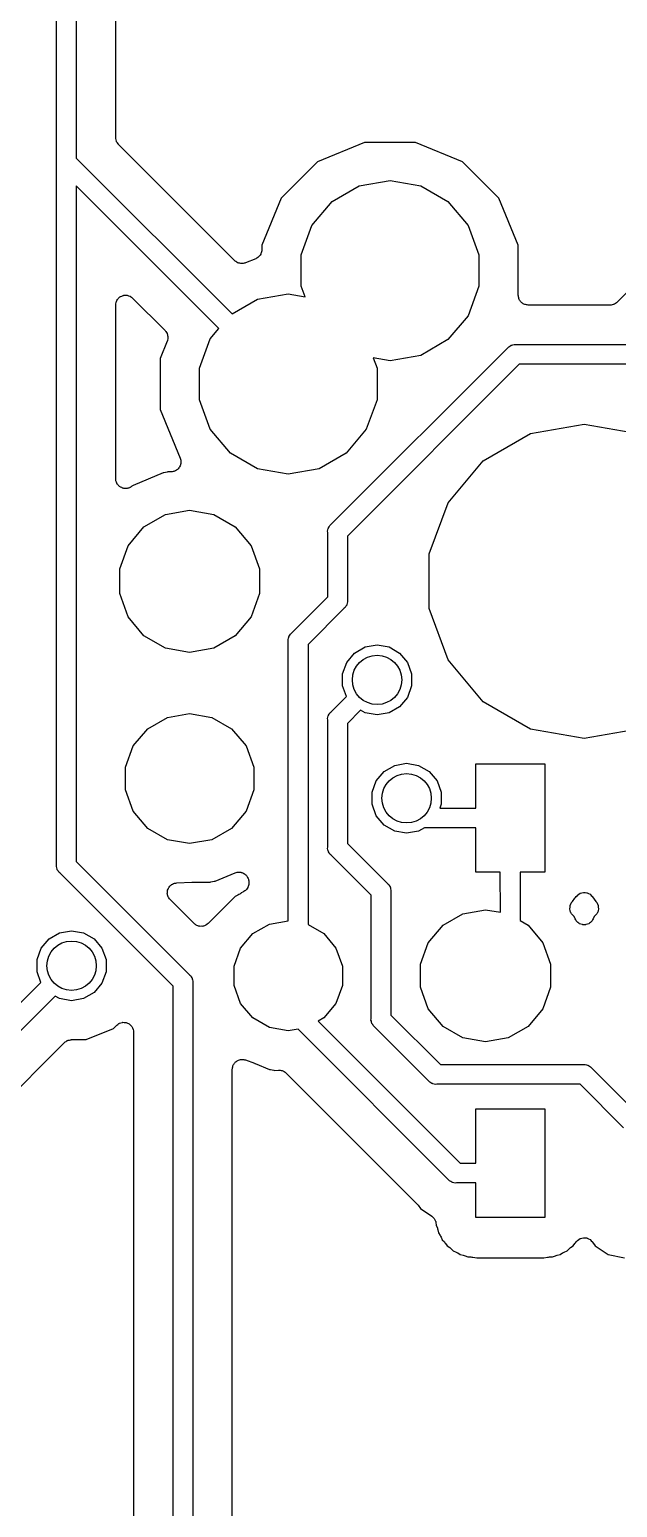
# Model space of a CAD drawing. Extents: x 240.1 to 314.9, y -176.2 to -102.8.
# Drawn here: x 279.88 to 287.45, y -141.47 to -122.44 of the extents above; entities that cross this region are included whole.
import ezdxf

# ---------------------------------------------------------------- set-up
doc = ezdxf.new("R2010")
doc.units = 0
doc.header["$MEASUREMENT"] = 0
doc.layers.add('BLACK', color=7, linetype='CONTINUOUS')

msp = doc.modelspace()

# ---------------------------------------------------------------- linework, layer by layer
at = {"layer": 'BLACK', "linetype": 'CONTINUOUS'}
for p, q in [((280.226, -123.899), (280.226, -117.589)), ((280.48, -117.589), (280.48, -124.09)), ((280.988, -123.827), (280.988, -120.48)), ((280.989, -123.833), (280.988, -123.827)), ((280.988, -123.838), (280.989, -123.833)), ((280.993, -123.854), (280.988, -123.838)), ((280.996, -123.871), (280.993, -123.854)), ((280.998, -123.876), (280.996, -123.871)), ((281, -123.881), (280.998, -123.876)), ((281.009, -123.895), (281, -123.881)), ((280.226, -124.137), (280.226, -123.899)), ((280.226, -123.899), (280.226, -123.899)), ((281.018, -123.909), (281.009, -123.895)), ((281.022, -123.913), (281.018, -123.909)), ((281.025, -123.917), (281.022, -123.913)), ((282.521, -125.413), (281.025, -123.917)), ((284.192, -123.889), (283.585, -124.14)), ((284.848, -123.889), (284.192, -123.889)), ((285.455, -124.14), (284.848, -123.889)), ((280.225, -124.154), (280.226, -124.137)), ((280.226, -124.16), (280.225, -124.154)), ((280.226, -133.196), (280.226, -124.16)), ((280.48, -124.09), (282.487, -126.098)), ((283.585, -124.14), (283.12, -124.605)), ((285.92, -124.605), (285.455, -124.14)), ((282.317, -126.286), (280.48, -124.45)), ((280.48, -124.45), (280.48, -133.149)), ((283.774, -124.651), (284.123, -124.449)), ((284.123, -124.449), (284.52, -124.379)), ((284.52, -124.379), (284.917, -124.449)), ((284.917, -124.449), (285.266, -124.651)), ((283.12, -124.605), (282.869, -125.212)), ((286.171, -125.212), (285.92, -124.605)), ((283.515, -124.96), (283.774, -124.651)), ((285.266, -124.651), (285.525, -124.96)), ((283.377, -125.338), (283.515, -124.96)), ((285.525, -124.96), (285.663, -125.338)), ((282.869, -125.212), (282.869, -125.269)), ((286.171, -125.857), (286.171, -125.212)), ((282.791, -125.387), (282.66, -125.441)), ((282.798, -125.382), (282.791, -125.387)), ((282.805, -125.379), (282.798, -125.382)), ((282.816, -125.37), (282.805, -125.379)), ((282.828, -125.363), (282.816, -125.37)), ((282.833, -125.356), (282.828, -125.363)), ((282.839, -125.351), (282.833, -125.356)), ((282.846, -125.339), (282.839, -125.351)), ((282.855, -125.328), (282.846, -125.339)), ((282.857, -125.32), (282.855, -125.328)), ((282.861, -125.313), (282.857, -125.32)), ((282.864, -125.299), (282.861, -125.313)), ((282.868, -125.286), (282.864, -125.299)), ((282.869, -125.269), (282.868, -125.278)), ((282.868, -125.278), (282.868, -125.286)), ((283.377, -125.742), (283.377, -125.338)), ((285.663, -125.338), (285.663, -125.742)), ((282.528, -125.418), (282.521, -125.413)), ((282.534, -125.424), (282.528, -125.418)), ((282.546, -125.431), (282.534, -125.424)), ((282.558, -125.439), (282.546, -125.431)), ((282.566, -125.441), (282.558, -125.439)), ((282.573, -125.445), (282.566, -125.441)), ((282.587, -125.446), (282.573, -125.445)), ((282.6, -125.45), (282.587, -125.446)), ((282.608, -125.449), (282.6, -125.45)), ((282.617, -125.45), (282.608, -125.449)), ((282.63, -125.447), (282.617, -125.45)), ((282.644, -125.446), (282.63, -125.447)), ((282.652, -125.443), (282.644, -125.446)), ((282.66, -125.441), (282.652, -125.443)), ((287.868, -125.524), (287.445, -125.947)), ((283.426, -125.878), (283.377, -125.742)), ((285.663, -125.742), (285.525, -126.12)), ((280.988, -125.983), (280.991, -125.966)), ((280.991, -125.966), (280.992, -125.95)), ((280.992, -125.95), (280.995, -125.945)), ((280.995, -125.945), (280.996, -125.939)), ((280.996, -125.939), (281.004, -125.925)), ((281.004, -125.925), (281.011, -125.91)), ((281.011, -125.91), (281.015, -125.906)), ((281.015, -125.906), (281.018, -125.901)), ((281.018, -125.901), (281.03, -125.89)), ((281.03, -125.89), (281.042, -125.879)), ((281.042, -125.879), (281.047, -125.876)), ((281.047, -125.876), (281.051, -125.873)), ((281.051, -125.873), (281.067, -125.867)), ((281.067, -125.867), (281.082, -125.86)), ((281.082, -125.86), (281.088, -125.859)), ((281.088, -125.859), (281.093, -125.858)), ((281.093, -125.858), (281.11, -125.858)), ((281.11, -125.858), (281.126, -125.856)), ((281.126, -125.856), (281.131, -125.858)), ((281.131, -125.858), (281.137, -125.858)), ((281.137, -125.858), (281.153, -125.863)), ((281.153, -125.863), (281.169, -125.868)), ((281.169, -125.868), (281.173, -125.871)), ((281.173, -125.871), (281.178, -125.873)), ((281.178, -125.873), (281.191, -125.883)), ((281.191, -125.883), (281.205, -125.893)), ((281.205, -125.893), (281.623, -126.311)), ((282.487, -126.098), (282.813, -125.909)), ((282.813, -125.909), (283.21, -125.839)), ((283.21, -125.839), (283.426, -125.878)), ((286.173, -125.868), (286.171, -125.857)), ((286.173, -125.879), (286.173, -125.868)), ((286.177, -125.889), (286.173, -125.879)), ((286.179, -125.9), (286.177, -125.889)), ((286.184, -125.91), (286.179, -125.9)), ((286.188, -125.92), (286.184, -125.91)), ((286.195, -125.929), (286.188, -125.92)), ((286.201, -125.939), (286.195, -125.929)), ((286.209, -125.946), (286.201, -125.939)), ((286.216, -125.954), (286.209, -125.946)), ((286.226, -125.96), (286.216, -125.954)), ((286.234, -125.967), (286.226, -125.96)), ((286.245, -125.971), (286.234, -125.967)), ((286.255, -125.976), (286.245, -125.971)), ((287.404, -125.974), (287.399, -125.976)), ((287.409, -125.972), (287.404, -125.974)), ((287.423, -125.963), (287.409, -125.972)), ((287.437, -125.954), (287.423, -125.963)), ((287.441, -125.95), (287.437, -125.954)), ((287.445, -125.947), (287.441, -125.95)), ((280.988, -128.219), (280.988, -125.983)), ((285.525, -126.12), (285.266, -126.429)), ((286.266, -125.978), (286.255, -125.976)), ((286.276, -125.982), (286.266, -125.978)), ((286.287, -125.982), (286.276, -125.982)), ((286.298, -125.984), (286.287, -125.982)), ((287.355, -125.984), (286.298, -125.984)), ((287.361, -125.983), (287.355, -125.984)), ((287.366, -125.984), (287.361, -125.983)), ((287.382, -125.979), (287.366, -125.984)), ((287.399, -125.976), (287.382, -125.979)), ((281.623, -126.311), (281.628, -126.318)), ((281.628, -126.318), (281.634, -126.324)), ((281.634, -126.324), (281.641, -126.336)), ((281.641, -126.336), (281.649, -126.348)), ((281.649, -126.348), (281.651, -126.356)), ((282.205, -126.42), (282.317, -126.286)), ((281.651, -126.45), (281.559, -126.672)), ((281.651, -126.356), (281.655, -126.363)), ((281.653, -126.442), (281.651, -126.45)), ((281.656, -126.434), (281.653, -126.442)), ((281.655, -126.363), (281.656, -126.377)), ((281.656, -126.377), (281.66, -126.39)), ((281.657, -126.42), (281.656, -126.434)), ((281.66, -126.407), (281.657, -126.42)), ((281.66, -126.39), (281.659, -126.398)), ((281.659, -126.398), (281.66, -126.407)), ((282.067, -126.798), (282.205, -126.42)), ((283.759, -128.811), (286.037, -126.533)), ((285.266, -126.429), (284.917, -126.631)), ((286.037, -126.533), (286.048, -126.52)), ((286.048, -126.52), (286.063, -126.512)), ((286.063, -126.512), (286.076, -126.502)), ((286.076, -126.502), (286.082, -126.501)), ((286.082, -126.501), (286.087, -126.498)), ((286.087, -126.498), (286.103, -126.495)), ((286.103, -126.495), (286.12, -126.491)), ((286.12, -126.491), (286.137, -126.492)), ((286.137, -126.492), (287.618, -126.492)), ((281.559, -126.672), (281.559, -127.328)), ((284.52, -126.701), (284.303, -126.662)), ((284.303, -126.662), (284.353, -126.798)), ((284.917, -126.631), (284.52, -126.701)), ((282.067, -127.202), (282.067, -126.798)), ((286.184, -126.746), (283.972, -128.958)), ((284.353, -126.798), (284.353, -127.202)), ((287.665, -126.746), (286.184, -126.746)), ((282.205, -127.58), (282.067, -127.202)), ((284.353, -127.202), (284.215, -127.58)), ((281.559, -127.328), (281.819, -127.955)), ((282.464, -127.889), (282.205, -127.58)), ((284.215, -127.58), (283.956, -127.889)), ((285.719, -127.989), (286.328, -127.637)), ((286.328, -127.637), (287.02, -127.515)), ((287.02, -127.515), (287.712, -127.637)), ((281.811, -128.068), (281.806, -128.074)), ((281.816, -128.055), (281.811, -128.068)), ((281.823, -128.042), (281.816, -128.055)), ((281.819, -127.955), (281.822, -127.969)), ((281.822, -127.969), (281.826, -127.982)), ((281.824, -128.034), (281.823, -128.042)), ((281.826, -128.026), (281.824, -128.034)), ((281.826, -127.982), (281.826, -127.99)), ((281.826, -127.99), (281.828, -127.999)), ((281.828, -127.999), (281.826, -128.012)), ((281.826, -128.012), (281.826, -128.026)), ((282.813, -128.091), (282.464, -127.889)), ((283.956, -127.889), (283.607, -128.091)), ((285.267, -128.528), (285.719, -127.989)), ((280.99, -128.233), (280.988, -128.219)), ((280.991, -128.247), (280.99, -128.233)), ((280.994, -128.254), (280.991, -128.247)), ((280.996, -128.263), (280.994, -128.254)), ((281.598, -128.144), (281.211, -128.305)), ((281.609, -128.144), (281.598, -128.144)), ((281.63, -128.139), (281.609, -128.144)), ((281.609, -128.144), (281.609, -128.144)), ((281.609, -128.144), (281.609, -128.144)), ((281.652, -128.134), (281.63, -128.139)), ((281.66, -128.131), (281.652, -128.134)), ((281.652, -128.134), (281.652, -128.134)), ((281.652, -128.134), (281.652, -128.134)), ((281.701, -128.131), (281.66, -128.131)), ((281.715, -128.129), (281.701, -128.131)), ((281.729, -128.128), (281.715, -128.129)), ((281.737, -128.125), (281.729, -128.128)), ((281.745, -128.123), (281.737, -128.125)), ((281.757, -128.117), (281.745, -128.123)), ((281.77, -128.111), (281.757, -128.117)), ((281.776, -128.106), (281.77, -128.111)), ((281.783, -128.101), (281.776, -128.106)), ((281.792, -128.091), (281.783, -128.101)), ((281.802, -128.081), (281.792, -128.091)), ((281.806, -128.074), (281.802, -128.081)), ((283.21, -128.161), (282.813, -128.091)), ((283.607, -128.091), (283.21, -128.161)), ((281.003, -128.275), (280.996, -128.263)), ((281.008, -128.288), (281.003, -128.275)), ((281.014, -128.294), (281.008, -128.288)), ((281.018, -128.301), (281.014, -128.294)), ((281.028, -128.31), (281.018, -128.301)), ((281.038, -128.32), (281.028, -128.31)), ((281.045, -128.324), (281.038, -128.32)), ((281.051, -128.329), (281.045, -128.324)), ((281.065, -128.334), (281.051, -128.329)), ((281.077, -128.34), (281.065, -128.334)), ((281.085, -128.341), (281.077, -128.34)), ((281.093, -128.344), (281.085, -128.341)), ((281.107, -128.344), (281.093, -128.344)), ((281.121, -128.346), (281.107, -128.344)), ((281.129, -128.344), (281.121, -128.346)), ((281.137, -128.344), (281.129, -128.344)), ((281.145, -128.342), (281.137, -128.344)), ((281.151, -128.339), (281.145, -128.342)), ((281.145, -128.342), (281.145, -128.342)), ((281.164, -128.337), (281.151, -128.339)), ((281.169, -128.334), (281.164, -128.337)), ((281.175, -128.331), (281.169, -128.334)), ((281.178, -128.329), (281.175, -128.331)), ((281.18, -128.328), (281.178, -128.329)), ((281.187, -128.325), (281.18, -128.328)), ((281.196, -128.317), (281.187, -128.325)), ((281.206, -128.311), (281.196, -128.317)), ((281.211, -128.305), (281.206, -128.311)), ((281.627, -128.68), (281.94, -128.625)), ((281.94, -128.625), (282.253, -128.68)), ((285.026, -129.188), (285.267, -128.528)), ((281.352, -128.839), (281.627, -128.68)), ((282.253, -128.68), (282.528, -128.839)), ((283.738, -128.837), (283.746, -128.822)), ((283.746, -128.822), (283.759, -128.811)), ((281.148, -129.083), (281.352, -128.839)), ((282.528, -128.839), (282.732, -129.083)), ((283.717, -128.894), (283.721, -128.877)), ((283.718, -128.911), (283.717, -128.894)), ((283.718, -129.741), (283.718, -128.911)), ((283.721, -128.877), (283.724, -128.861)), ((283.724, -128.861), (283.727, -128.856)), ((283.727, -128.856), (283.728, -128.85)), ((283.728, -128.85), (283.738, -128.837)), ((283.972, -128.958), (283.972, -129.788)), ((281.039, -129.381), (281.148, -129.083)), ((282.732, -129.083), (282.841, -129.381)), ((285.026, -129.892), (285.026, -129.188)), ((281.039, -129.699), (281.039, -129.381)), ((282.841, -129.381), (282.841, -129.699)), ((281.148, -129.997), (281.039, -129.699)), ((282.841, -129.699), (282.732, -129.997)), ((283.251, -130.208), (283.718, -129.741)), ((283.931, -129.888), (283.464, -130.355)), ((283.944, -129.877), (283.931, -129.888)), ((283.952, -129.862), (283.944, -129.877)), ((283.962, -129.849), (283.952, -129.862)), ((283.963, -129.843), (283.962, -129.849)), ((283.966, -129.838), (283.963, -129.843)), ((283.969, -129.822), (283.966, -129.838)), ((283.973, -129.805), (283.969, -129.822)), ((283.972, -129.788), (283.973, -129.805)), ((285.267, -130.552), (285.026, -129.892)), ((281.352, -130.241), (281.148, -129.997)), ((282.732, -129.997), (282.528, -130.241)), ((281.627, -130.4), (281.352, -130.241)), ((282.528, -130.241), (282.253, -130.4)), ((283.209, -130.291), (283.213, -130.274)), ((283.21, -130.308), (283.209, -130.291)), ((283.21, -133.911), (283.21, -130.308)), ((283.213, -130.274), (283.216, -130.258)), ((283.216, -130.258), (283.219, -130.253)), ((283.219, -130.253), (283.22, -130.248)), ((283.22, -130.248), (283.23, -130.234)), ((283.23, -130.234), (283.238, -130.219)), ((283.238, -130.219), (283.251, -130.208)), ((281.94, -130.455), (281.627, -130.4)), ((282.253, -130.4), (281.94, -130.455)), ((283.464, -130.355), (283.464, -133.96)), ((283.962, -130.584), (284.063, -130.464)), ((284.063, -130.464), (284.199, -130.386)), ((284.199, -130.386), (284.353, -130.359)), ((284.353, -130.359), (284.507, -130.386)), ((284.507, -130.386), (284.643, -130.464)), ((284.643, -130.464), (284.744, -130.584)), ((283.909, -130.732), (283.962, -130.584)), ((283.909, -130.888), (283.909, -130.732)), ((284.744, -130.584), (284.798, -130.732)), ((284.798, -130.732), (284.798, -130.888)), ((285.719, -131.091), (285.267, -130.552)), ((283.958, -131.025), (283.909, -130.888)), ((284.798, -130.888), (284.744, -131.036)), ((283.759, -131.224), (283.958, -131.025)), ((284.744, -131.036), (284.643, -131.156)), ((286.328, -131.443), (285.719, -131.091)), ((281.401, -131.438), (281.653, -131.292)), ((281.653, -131.292), (281.94, -131.242)), ((281.94, -131.242), (282.227, -131.292)), ((282.227, -131.292), (282.479, -131.438)), ((283.717, -131.307), (283.721, -131.29)), ((283.721, -131.29), (283.724, -131.274)), ((283.724, -131.274), (283.727, -131.269)), ((283.727, -131.269), (283.728, -131.263)), ((283.728, -131.263), (283.738, -131.25)), ((283.738, -131.25), (283.746, -131.235)), ((283.746, -131.235), (283.759, -131.224)), ((284.141, -131.201), (283.972, -131.371)), ((284.199, -131.234), (284.141, -131.201)), ((284.353, -131.261), (284.199, -131.234)), ((284.507, -131.234), (284.353, -131.261)), ((284.643, -131.156), (284.507, -131.234)), ((281.214, -131.661), (281.401, -131.438)), ((282.479, -131.438), (282.666, -131.661)), ((283.718, -131.324), (283.717, -131.307)), ((283.718, -132.963), (283.718, -131.324)), ((283.972, -131.371), (283.972, -132.916)), ((287.02, -131.565), (286.328, -131.443)), ((287.712, -131.443), (287.02, -131.565)), ((281.114, -131.934), (281.214, -131.661)), ((282.666, -131.661), (282.765, -131.934)), ((281.114, -132.226), (281.114, -131.934)), ((282.765, -131.934), (282.765, -132.226)), ((284.343, -132.108), (284.444, -131.988)), ((284.444, -131.988), (284.58, -131.91)), ((284.58, -131.91), (284.734, -131.883)), ((284.734, -131.883), (284.888, -131.91)), ((284.888, -131.91), (285.024, -131.988)), ((285.024, -131.988), (285.125, -132.108)), ((285.623, -132.461), (285.623, -131.889)), ((285.623, -131.889), (286.512, -131.889)), ((286.512, -131.889), (286.512, -133.286)), ((281.214, -132.499), (281.114, -132.226)), ((282.765, -132.226), (282.666, -132.499)), ((284.289, -132.256), (284.343, -132.108)), ((285.125, -132.108), (285.178, -132.256)), ((284.289, -132.412), (284.289, -132.256)), ((284.343, -132.56), (284.289, -132.412)), ((285.178, -132.412), (285.161, -132.461)), ((285.178, -132.256), (285.178, -132.412)), ((281.401, -132.722), (281.214, -132.499)), ((282.666, -132.499), (282.479, -132.722)), ((284.444, -132.68), (284.343, -132.56)), ((285.161, -132.461), (285.623, -132.461)), ((281.653, -132.868), (281.401, -132.722)), ((282.479, -132.722), (282.227, -132.868)), ((284.58, -132.758), (284.444, -132.68)), ((284.734, -132.785), (284.58, -132.758)), ((284.888, -132.758), (284.734, -132.785)), ((284.966, -132.713), (284.888, -132.758)), ((284.977, -132.716), (284.966, -132.713)), ((284.994, -132.715), (284.977, -132.716)), ((285.623, -132.715), (284.994, -132.715)), ((285.623, -133.286), (285.623, -132.715)), ((281.94, -132.918), (281.653, -132.868)), ((282.227, -132.868), (281.94, -132.918)), ((283.717, -132.98), (283.718, -132.963)), ((283.721, -132.997), (283.717, -132.98)), ((283.724, -133.013), (283.721, -132.997)), ((283.727, -133.018), (283.724, -133.013)), ((283.972, -132.916), (284.49, -133.434)), ((280.225, -133.212), (280.226, -133.196)), ((280.48, -133.149), (281.939, -134.608)), ((283.728, -133.023), (283.727, -133.018)), ((283.738, -133.037), (283.728, -133.023)), ((283.746, -133.052), (283.738, -133.037)), ((283.759, -133.063), (283.746, -133.052)), ((284.277, -133.58), (283.759, -133.063)), ((280.229, -133.229), (280.225, -133.212)), ((280.232, -133.245), (280.229, -133.229)), ((280.235, -133.25), (280.232, -133.245)), ((280.236, -133.256), (280.235, -133.25)), ((280.246, -133.27), (280.236, -133.256)), ((280.254, -133.284), (280.246, -133.27)), ((280.267, -133.295), (280.254, -133.284)), ((281.726, -134.754), (280.267, -133.295)), ((282.269, -133.4), (282.526, -133.293)), ((282.526, -133.293), (282.54, -133.29)), ((282.54, -133.29), (282.553, -133.286)), ((282.553, -133.286), (282.561, -133.286)), ((282.561, -133.286), (282.569, -133.284)), ((282.569, -133.284), (282.583, -133.286)), ((282.583, -133.286), (282.597, -133.286)), ((282.597, -133.286), (282.605, -133.288)), ((282.605, -133.288), (282.613, -133.29)), ((282.613, -133.29), (282.625, -133.296)), ((282.625, -133.296), (282.638, -133.301)), ((282.638, -133.301), (282.645, -133.306)), ((282.645, -133.306), (282.652, -133.31)), ((282.652, -133.31), (282.662, -133.32)), ((282.662, -133.32), (282.672, -133.329)), ((282.672, -133.329), (282.676, -133.336)), ((282.676, -133.336), (282.682, -133.342)), ((282.682, -133.342), (282.687, -133.355)), ((282.687, -133.355), (282.694, -133.367)), ((282.694, -133.367), (282.696, -133.375)), ((282.696, -133.375), (282.699, -133.383)), ((282.699, -133.383), (282.7, -133.397)), ((285.94, -133.286), (285.623, -133.286)), ((285.941, -133.802), (285.94, -133.286)), ((286.512, -133.286), (286.195, -133.286)), ((286.195, -133.286), (286.195, -133.909)), ((281.652, -133.561), (281.654, -133.547)), ((281.655, -133.569), (281.652, -133.561)), ((281.653, -133.533), (281.655, -133.525)), ((281.654, -133.547), (281.653, -133.533)), ((281.655, -133.525), (281.656, -133.517)), ((281.655, -133.577), (281.655, -133.569)), ((281.66, -133.59), (281.655, -133.577)), ((281.656, -133.517), (281.662, -133.504)), ((281.662, -133.504), (281.666, -133.491)), ((281.666, -133.491), (281.671, -133.484)), ((281.671, -133.484), (281.675, -133.477)), ((281.675, -133.477), (281.685, -133.467)), ((281.685, -133.467), (281.693, -133.456)), ((281.693, -133.456), (281.7, -133.451)), ((281.7, -133.451), (281.706, -133.445)), ((281.706, -133.445), (281.718, -133.44)), ((281.718, -133.44), (281.73, -133.432)), ((281.73, -133.432), (281.738, -133.43)), ((281.738, -133.43), (281.746, -133.427)), ((281.746, -133.427), (281.76, -133.426)), ((281.76, -133.426), (281.773, -133.423)), ((281.773, -133.423), (281.968, -133.414)), ((281.968, -133.414), (281.971, -133.414)), ((281.971, -133.414), (281.974, -133.413)), ((281.974, -133.413), (282.205, -133.413)), ((282.205, -133.413), (282.214, -133.41)), ((282.214, -133.41), (282.236, -133.405)), ((282.236, -133.405), (282.257, -133.4)), ((282.257, -133.4), (282.269, -133.4)), ((282.562, -133.583), (282.527, -133.597)), ((282.574, -133.575), (282.562, -133.583)), ((282.587, -133.569), (282.574, -133.575)), ((282.592, -133.563), (282.587, -133.569)), ((282.599, -133.559), (282.592, -133.563)), ((282.605, -133.551), (282.599, -133.559)), ((282.624, -133.544), (282.605, -133.551)), ((282.631, -133.539), (282.624, -133.544)), ((282.638, -133.536), (282.631, -133.539)), ((282.649, -133.527), (282.638, -133.536)), ((282.661, -133.52), (282.649, -133.527)), ((282.666, -133.513), (282.661, -133.52)), ((282.672, -133.508), (282.666, -133.513)), ((282.679, -133.496), (282.672, -133.508)), ((282.688, -133.485), (282.679, -133.496)), ((282.69, -133.477), (282.688, -133.485)), ((282.694, -133.47), (282.69, -133.477)), ((282.697, -133.456), (282.694, -133.47)), ((282.701, -133.443), (282.697, -133.456)), ((282.7, -133.397), (282.702, -133.411)), ((282.702, -133.426), (282.701, -133.434)), ((282.701, -133.434), (282.701, -133.443)), ((282.702, -133.411), (282.702, -133.426)), ((284.277, -135.173), (284.277, -133.58)), ((284.49, -133.434), (284.503, -133.445)), ((284.503, -133.445), (284.511, -133.459)), ((284.511, -133.459), (284.521, -133.473)), ((284.521, -133.473), (284.522, -133.479)), ((284.522, -133.479), (284.525, -133.484)), ((284.525, -133.484), (284.528, -133.5)), ((284.528, -133.5), (284.532, -133.517)), ((284.532, -133.517), (284.531, -133.533)), ((284.531, -133.533), (284.531, -135.126)), ((286.915, -133.601), (286.933, -133.584)), ((286.933, -133.584), (286.934, -133.583)), ((286.934, -133.583), (286.935, -133.582)), ((286.935, -133.582), (286.952, -133.57)), ((286.952, -133.57), (286.969, -133.558)), ((286.969, -133.558), (286.971, -133.558)), ((286.971, -133.558), (286.972, -133.557)), ((286.972, -133.557), (286.992, -133.552)), ((286.992, -133.552), (287.012, -133.547)), ((287.012, -133.547), (287.013, -133.547)), ((287.013, -133.547), (287.015, -133.547)), ((287.015, -133.547), (287.035, -133.549)), ((287.035, -133.549), (287.056, -133.551)), ((287.056, -133.551), (287.057, -133.552)), ((287.057, -133.552), (287.058, -133.552)), ((287.058, -133.552), (287.077, -133.561)), ((287.077, -133.561), (287.096, -133.57)), ((287.096, -133.57), (287.097, -133.571)), ((287.097, -133.571), (287.098, -133.571)), ((287.098, -133.571), (287.112, -133.586)), ((287.112, -133.586), (287.127, -133.601)), ((281.664, -133.603), (281.66, -133.59)), ((281.669, -133.61), (281.664, -133.603)), ((281.672, -133.618), (281.669, -133.61)), ((281.681, -133.628), (281.672, -133.618)), ((281.689, -133.639), (281.681, -133.628)), ((281.997, -133.947), (281.689, -133.639)), ((282.527, -133.597), (282.177, -133.947)), ((285.459, -133.82), (285.75, -133.769)), ((285.75, -133.769), (285.941, -133.802)), ((286.836, -133.757), (286.838, -133.737)), ((286.836, -133.759), (286.836, -133.757)), ((286.836, -133.76), (286.836, -133.759)), ((286.841, -133.78), (286.836, -133.76)), ((286.838, -133.737), (286.84, -133.716)), ((286.84, -133.715), (286.841, -133.714)), ((286.84, -133.716), (286.84, -133.715)), ((286.841, -133.714), (286.85, -133.695)), ((286.85, -133.695), (286.859, -133.676)), ((286.859, -133.676), (286.86, -133.675)), ((286.86, -133.674), (286.871, -133.664)), ((286.86, -133.675), (286.86, -133.674)), ((286.871, -133.664), (286.9, -133.621)), ((286.9, -133.621), (286.908, -133.612)), ((286.908, -133.612), (286.915, -133.601)), ((287.127, -133.601), (287.128, -133.602)), ((287.128, -133.602), (287.129, -133.603)), ((287.129, -133.603), (287.169, -133.664)), ((287.169, -133.664), (287.18, -133.674)), ((287.18, -133.674), (287.18, -133.675)), ((287.18, -133.675), (287.181, -133.676)), ((287.181, -133.676), (287.19, -133.695)), ((287.19, -133.695), (287.199, -133.714)), ((287.199, -133.714), (287.2, -133.715)), ((287.204, -133.76), (287.199, -133.78)), ((287.2, -133.715), (287.2, -133.716)), ((287.2, -133.716), (287.202, -133.737)), ((287.202, -133.737), (287.204, -133.757)), ((287.204, -133.757), (287.204, -133.759)), ((287.204, -133.759), (287.204, -133.76)), ((282.006, -133.954), (281.997, -133.947)), ((282.014, -133.961), (282.006, -133.954)), ((282.024, -133.966), (282.014, -133.961)), ((282.033, -133.972), (282.024, -133.966)), ((282.15, -133.966), (282.14, -133.972)), ((282.16, -133.961), (282.15, -133.966)), ((282.167, -133.954), (282.16, -133.961)), ((282.177, -133.947), (282.167, -133.954)), ((282.754, -134.077), (282.967, -133.953)), ((282.967, -133.953), (283.21, -133.911)), ((283.464, -133.96), (283.666, -134.077)), ((285.203, -133.968), (285.459, -133.82)), ((286.195, -133.909), (286.297, -133.968)), ((286.846, -133.8), (286.841, -133.78)), ((286.847, -133.801), (286.846, -133.8)), ((286.847, -133.803), (286.847, -133.801)), ((286.859, -133.82), (286.847, -133.803)), ((286.871, -133.837), (286.859, -133.82)), ((286.872, -133.838), (286.871, -133.837)), ((286.873, -133.839), (286.872, -133.838)), ((286.891, -133.857), (286.873, -133.839)), ((286.903, -133.885), (286.891, -133.857)), ((286.912, -133.899), (286.903, -133.885)), ((286.919, -133.914), (286.912, -133.899)), ((286.923, -133.917), (286.919, -133.914)), ((286.926, -133.922), (286.923, -133.917)), ((286.94, -133.932), (286.926, -133.922)), ((286.952, -133.944), (286.94, -133.932)), ((286.957, -133.946), (286.952, -133.944)), ((286.961, -133.949), (286.957, -133.946)), ((286.977, -133.954), (286.961, -133.949)), ((286.993, -133.96), (286.977, -133.954)), ((286.998, -133.961), (286.993, -133.96)), ((287.003, -133.962), (286.998, -133.961)), ((287.02, -133.962), (287.003, -133.962)), ((287.037, -133.962), (287.02, -133.962)), ((287.042, -133.961), (287.037, -133.962)), ((287.047, -133.96), (287.042, -133.961)), ((287.063, -133.954), (287.047, -133.96)), ((287.079, -133.949), (287.063, -133.954)), ((287.083, -133.946), (287.079, -133.949)), ((287.088, -133.944), (287.083, -133.946)), ((287.1, -133.932), (287.088, -133.944)), ((287.114, -133.922), (287.1, -133.932)), ((287.117, -133.917), (287.114, -133.922)), ((287.121, -133.914), (287.117, -133.917)), ((287.128, -133.899), (287.121, -133.914)), ((287.137, -133.885), (287.128, -133.899)), ((287.149, -133.857), (287.137, -133.885)), ((287.167, -133.839), (287.149, -133.857)), ((287.168, -133.838), (287.167, -133.839)), ((287.169, -133.837), (287.168, -133.838)), ((287.181, -133.82), (287.169, -133.837)), ((287.193, -133.803), (287.181, -133.82)), ((287.194, -133.8), (287.193, -133.801)), ((287.193, -133.801), (287.193, -133.803)), ((287.199, -133.78), (287.194, -133.8)), ((280.029, -134.264), (280.13, -134.144)), ((280.13, -134.144), (280.266, -134.066)), ((280.266, -134.066), (280.42, -134.039)), ((280.42, -134.039), (280.574, -134.066)), ((280.574, -134.066), (280.71, -134.144)), ((280.71, -134.144), (280.811, -134.264)), ((282.044, -133.975), (282.033, -133.972)), ((282.054, -133.98), (282.044, -133.975)), ((282.065, -133.981), (282.054, -133.98)), ((282.076, -133.984), (282.065, -133.981)), ((282.087, -133.983), (282.076, -133.984)), ((282.098, -133.984), (282.087, -133.983)), ((282.109, -133.981), (282.098, -133.984)), ((282.12, -133.98), (282.109, -133.981)), ((282.13, -133.975), (282.12, -133.98)), ((282.14, -133.972), (282.13, -133.975)), ((282.596, -134.265), (282.754, -134.077)), ((283.666, -134.077), (283.824, -134.265)), ((285.013, -134.194), (285.203, -133.968)), ((286.297, -133.968), (286.487, -134.194)), ((279.976, -134.412), (280.029, -134.264)), ((280.811, -134.264), (280.864, -134.412)), ((282.512, -134.497), (282.596, -134.265)), ((283.824, -134.265), (283.909, -134.497)), ((284.912, -134.472), (285.013, -134.194)), ((286.487, -134.194), (286.588, -134.472)), ((279.976, -134.568), (279.976, -134.412)), ((280.864, -134.412), (280.864, -134.568)), ((282.512, -134.743), (282.512, -134.497)), ((283.909, -134.497), (283.909, -134.743)), ((284.912, -134.768), (284.912, -134.472)), ((286.588, -134.472), (286.588, -134.768)), ((278.107, -136.623), (280.025, -134.705)), ((280.025, -134.705), (279.976, -134.568)), ((280.811, -134.716), (280.71, -134.836)), ((280.864, -134.568), (280.811, -134.716)), ((281.939, -134.608), (281.952, -134.618)), ((281.952, -134.618), (281.96, -134.633)), ((281.96, -134.633), (281.97, -134.647)), ((281.97, -134.647), (281.971, -134.652)), ((281.971, -134.652), (281.974, -134.657)), ((281.974, -134.657), (281.977, -134.674)), ((281.977, -134.674), (281.981, -134.69)), ((281.981, -134.69), (281.98, -134.707)), ((281.98, -134.707), (281.98, -144.64)), ((280.208, -134.881), (278.266, -136.824)), ((280.266, -134.914), (280.208, -134.881)), ((280.42, -134.941), (280.266, -134.914)), ((280.574, -134.914), (280.42, -134.941)), ((280.71, -134.836), (280.574, -134.914)), ((281.726, -144.687), (281.726, -134.754)), ((282.596, -134.975), (282.512, -134.743)), ((283.909, -134.743), (283.824, -134.975)), ((285.013, -135.046), (284.912, -134.768)), ((286.588, -134.768), (286.487, -135.046)), ((282.754, -135.163), (282.596, -134.975)), ((283.824, -134.975), (283.666, -135.163)), ((285.203, -135.272), (285.013, -135.046)), ((286.487, -135.046), (286.297, -135.272)), ((280.609, -135.442), (280.96, -135.297)), ((280.96, -135.297), (281.001, -135.256)), ((281.001, -135.256), (281.015, -135.246)), ((281.015, -135.246), (281.027, -135.236)), ((281.027, -135.236), (281.033, -135.234)), ((281.033, -135.234), (281.037, -135.231)), ((281.037, -135.231), (281.053, -135.226)), ((281.053, -135.226), (281.069, -135.221)), ((281.069, -135.221), (281.075, -135.221)), ((281.075, -135.221), (281.08, -135.219)), ((281.08, -135.219), (281.096, -135.221)), ((281.096, -135.221), (281.113, -135.221)), ((281.113, -135.221), (281.118, -135.222)), ((281.118, -135.222), (281.124, -135.223)), ((281.124, -135.223), (281.139, -135.23)), ((281.139, -135.23), (281.154, -135.236)), ((281.154, -135.236), (281.159, -135.239)), ((281.159, -135.239), (281.164, -135.242)), ((281.164, -135.242), (281.176, -135.253)), ((281.176, -135.253), (281.188, -135.264)), ((281.188, -135.264), (281.191, -135.269)), ((281.191, -135.269), (281.195, -135.273)), ((281.195, -135.273), (281.202, -135.288)), ((281.202, -135.288), (281.21, -135.302)), ((282.967, -135.286), (282.754, -135.163)), ((283.21, -135.329), (282.967, -135.286)), ((283.666, -135.163), (283.594, -135.205)), ((283.594, -135.205), (285.422, -137.033)), ((284.275, -135.19), (284.277, -135.173)), ((284.28, -135.206), (284.275, -135.19)), ((284.283, -135.223), (284.28, -135.206)), ((284.285, -135.228), (284.283, -135.223)), ((284.287, -135.233), (284.285, -135.228)), ((284.297, -135.247), (284.287, -135.233)), ((284.305, -135.262), (284.297, -135.247)), ((284.318, -135.273), (284.305, -135.262)), ((285.021, -135.976), (284.318, -135.273)), ((284.531, -135.126), (285.168, -135.763)), ((285.459, -135.42), (285.203, -135.272)), ((286.297, -135.272), (286.041, -135.42)), ((278.843, -136.965), (280.328, -135.48)), ((280.328, -135.48), (280.333, -135.476)), ((280.333, -135.476), (280.336, -135.472)), ((280.336, -135.472), (280.351, -135.464)), ((280.351, -135.464), (280.364, -135.454)), ((280.364, -135.454), (280.37, -135.453)), ((280.37, -135.453), (280.375, -135.45)), ((280.375, -135.45), (280.391, -135.447)), ((280.391, -135.447), (280.407, -135.443)), ((280.407, -135.443), (280.413, -135.443)), ((280.413, -135.443), (280.418, -135.442)), ((280.418, -135.442), (280.609, -135.442)), ((281.21, -135.302), (281.211, -135.308)), ((281.211, -135.308), (281.214, -135.313)), ((281.214, -135.313), (281.215, -135.329)), ((281.215, -135.329), (281.218, -135.346)), ((281.218, -135.346), (281.218, -144.618)), ((283.336, -135.307), (283.21, -135.329)), ((285.275, -137.246), (283.336, -135.307)), ((285.75, -135.471), (285.459, -135.42)), ((286.041, -135.42), (285.75, -135.471)), ((282.488, -135.824), (282.49, -135.814)), ((282.488, -144.372), (282.488, -135.824)), ((282.49, -135.804), (282.494, -135.792)), ((282.49, -135.814), (282.49, -135.804)), ((282.494, -135.792), (282.496, -135.781)), ((282.496, -135.781), (282.501, -135.772)), ((282.501, -135.772), (282.504, -135.762)), ((282.504, -135.762), (282.512, -135.753)), ((282.512, -135.753), (282.518, -135.743)), ((282.518, -135.743), (282.526, -135.736)), ((282.526, -135.736), (282.532, -135.728)), ((282.532, -135.728), (282.542, -135.722)), ((282.542, -135.722), (282.551, -135.714)), ((282.551, -135.714), (282.561, -135.711)), ((282.561, -135.711), (282.57, -135.705)), ((282.57, -135.705), (282.582, -135.703)), ((282.582, -135.703), (282.593, -135.699)), ((282.593, -135.699), (282.603, -135.699)), ((282.603, -135.699), (282.614, -135.697)), ((282.614, -135.697), (282.625, -135.699)), ((282.625, -135.699), (282.637, -135.699)), ((282.637, -135.699), (282.647, -135.703)), ((282.647, -135.703), (282.657, -135.704)), ((282.657, -135.704), (282.775, -135.746)), ((282.775, -135.746), (282.778, -135.748)), ((282.778, -135.748), (282.782, -135.749)), ((282.782, -135.749), (282.97, -135.826)), ((282.97, -135.826), (282.982, -135.826)), ((282.982, -135.826), (283.003, -135.83)), ((283.003, -135.83), (283.024, -135.834)), ((283.024, -135.834), (283.036, -135.838)), ((283.036, -135.838), (283.086, -135.835)), ((283.086, -135.835), (283.095, -135.836)), ((283.095, -135.836), (283.104, -135.835)), ((283.104, -135.835), (283.117, -135.839)), ((283.117, -135.839), (283.13, -135.84)), ((283.13, -135.84), (283.138, -135.844)), ((283.138, -135.844), (283.147, -135.847)), ((283.147, -135.847), (283.158, -135.854)), ((283.158, -135.854), (283.169, -135.86)), ((283.169, -135.86), (283.176, -135.867)), ((283.176, -135.867), (283.183, -135.872)), ((285.168, -135.763), (287.014, -135.763)), ((287.014, -135.763), (287.031, -135.762)), ((287.031, -135.762), (287.048, -135.766)), ((287.048, -135.766), (287.064, -135.769)), ((287.064, -135.769), (287.069, -135.772)), ((287.069, -135.772), (287.075, -135.773)), ((287.075, -135.773), (287.088, -135.783)), ((287.088, -135.783), (287.103, -135.791)), ((287.103, -135.791), (287.114, -135.804)), ((287.114, -135.804), (287.644, -136.334)), ((283.183, -135.872), (284.867, -137.556)), ((285.032, -135.989), (285.021, -135.976)), ((285.047, -135.997), (285.032, -135.989)), ((285.06, -136.007), (285.047, -135.997)), ((285.066, -136.008), (285.06, -136.007)), ((285.071, -136.011), (285.066, -136.008)), ((285.087, -136.014), (285.071, -136.011)), ((285.104, -136.018), (285.087, -136.014)), ((285.121, -136.017), (285.104, -136.018)), ((286.967, -136.017), (285.121, -136.017)), ((287.528, -136.578), (286.967, -136.017)), ((285.623, -137.033), (285.623, -136.334)), ((285.623, -136.334), (286.512, -136.334)), ((286.512, -136.334), (286.512, -137.731)), ((285.422, -137.033), (285.623, -137.033)), ((285.286, -137.259), (285.275, -137.246)), ((285.301, -137.267), (285.286, -137.259)), ((285.314, -137.277), (285.301, -137.267)), ((285.32, -137.278), (285.314, -137.277)), ((285.325, -137.281), (285.32, -137.278)), ((285.341, -137.284), (285.325, -137.281)), ((285.358, -137.288), (285.341, -137.284)), ((285.375, -137.287), (285.358, -137.288)), ((285.623, -137.287), (285.375, -137.287)), ((285.623, -137.731), (285.623, -137.287)), ((284.867, -137.556), (284.874, -137.566)), ((284.874, -137.566), (284.883, -137.575)), ((284.883, -137.575), (284.911, -137.618)), ((284.911, -137.618), (284.954, -137.646)), ((284.954, -137.646), (284.954, -137.646)), ((284.954, -137.646), (284.976, -137.661)), ((284.976, -137.661), (284.976, -137.661)), ((284.976, -137.661), (285.059, -137.716)), ((285.059, -137.716), (285.072, -137.729)), ((285.072, -137.729), (285.085, -137.74)), ((285.085, -137.74), (285.087, -137.744)), ((285.087, -137.744), (285.09, -137.747)), ((285.09, -137.747), (285.098, -137.763)), ((285.098, -137.763), (285.107, -137.778)), ((286.512, -137.731), (285.623, -137.731)), ((285.107, -137.778), (285.108, -137.783)), ((285.108, -137.783), (285.11, -137.786)), ((285.11, -137.786), (285.112, -137.804)), ((285.112, -137.804), (285.115, -137.822)), ((285.115, -137.822), (285.115, -137.833)), ((285.115, -137.833), (285.13, -137.868)), ((285.13, -137.868), (285.132, -137.88)), ((285.132, -137.88), (285.137, -137.892)), ((285.137, -137.892), (285.144, -137.93)), ((285.144, -137.93), (285.166, -137.962)), ((285.166, -137.962), (285.171, -137.973)), ((285.171, -137.973), (285.178, -137.984)), ((285.178, -137.984), (285.192, -138.019)), ((285.192, -138.019), (285.22, -138.046)), ((285.22, -138.046), (285.227, -138.057)), ((285.227, -138.057), (285.235, -138.066)), ((285.235, -138.066), (285.257, -138.098)), ((285.257, -138.098), (285.289, -138.119)), ((285.289, -138.119), (285.298, -138.128)), ((285.298, -138.128), (285.308, -138.135)), ((285.308, -138.135), (285.335, -138.162)), ((286.8, -138.162), (286.827, -138.135)), ((286.827, -138.135), (286.837, -138.128)), ((286.837, -138.128), (286.846, -138.119)), ((286.846, -138.119), (286.878, -138.098)), ((286.878, -138.098), (286.9, -138.066)), ((286.9, -138.066), (286.908, -138.057)), ((286.908, -138.057), (286.915, -138.046)), ((286.915, -138.046), (286.933, -138.029)), ((286.933, -138.029), (286.934, -138.028)), ((286.934, -138.028), (286.935, -138.027)), ((286.935, -138.027), (286.952, -138.015)), ((286.952, -138.015), (286.969, -138.003)), ((286.969, -138.003), (286.971, -138.003)), ((286.971, -138.003), (286.972, -138.002)), ((286.972, -138.002), (286.992, -137.997)), ((286.992, -137.997), (287.012, -137.992)), ((287.012, -137.992), (287.013, -137.992)), ((287.013, -137.992), (287.015, -137.992)), ((287.015, -137.992), (287.035, -137.994)), ((287.035, -137.994), (287.056, -137.996)), ((287.056, -137.996), (287.057, -137.997)), ((287.057, -137.997), (287.058, -137.997)), ((287.058, -137.997), (287.077, -138.006)), ((287.077, -138.006), (287.096, -138.015)), ((287.096, -138.015), (287.097, -138.016)), ((287.097, -138.016), (287.098, -138.016)), ((287.098, -138.016), (287.112, -138.031)), ((287.112, -138.031), (287.127, -138.046)), ((287.127, -138.046), (287.128, -138.047)), ((287.128, -138.047), (287.129, -138.048)), ((287.129, -138.048), (287.162, -138.098)), ((287.162, -138.098), (287.33, -138.21)), ((285.335, -138.162), (285.371, -138.177)), ((285.371, -138.177), (285.381, -138.184)), ((285.381, -138.184), (285.393, -138.189)), ((285.393, -138.189), (285.425, -138.21)), ((285.425, -138.21), (285.463, -138.218)), ((285.463, -138.218), (285.474, -138.222)), ((285.474, -138.222), (285.486, -138.225)), ((285.486, -138.225), (285.522, -138.239)), ((285.522, -138.239), (285.56, -138.239)), ((285.56, -138.239), (285.573, -138.242)), ((285.573, -138.242), (285.585, -138.242)), ((285.585, -138.242), (285.636, -138.252)), ((285.636, -138.252), (286.499, -138.252)), ((286.499, -138.252), (286.55, -138.242)), ((286.55, -138.242), (286.562, -138.242)), ((286.562, -138.242), (286.575, -138.239)), ((286.575, -138.239), (286.613, -138.239)), ((286.613, -138.239), (286.649, -138.225)), ((286.649, -138.225), (286.661, -138.222)), ((286.661, -138.222), (286.672, -138.218)), ((286.672, -138.218), (286.71, -138.21)), ((286.71, -138.21), (286.742, -138.189)), ((286.742, -138.189), (286.754, -138.184)), ((286.754, -138.184), (286.764, -138.177)), ((286.764, -138.177), (286.8, -138.162)), ((287.33, -138.21), (287.541, -138.252))]:
    msp.add_line(p, q, dxfattribs=at)
at = {"layer": 'BLACK'}
for centre in [(284.353, -130.81), (284.734, -132.334), (280.42, -134.49)]:
    msp.add_circle(centre, 0.318, dxfattribs=at)

doc.saveas('drawing.dxf')
